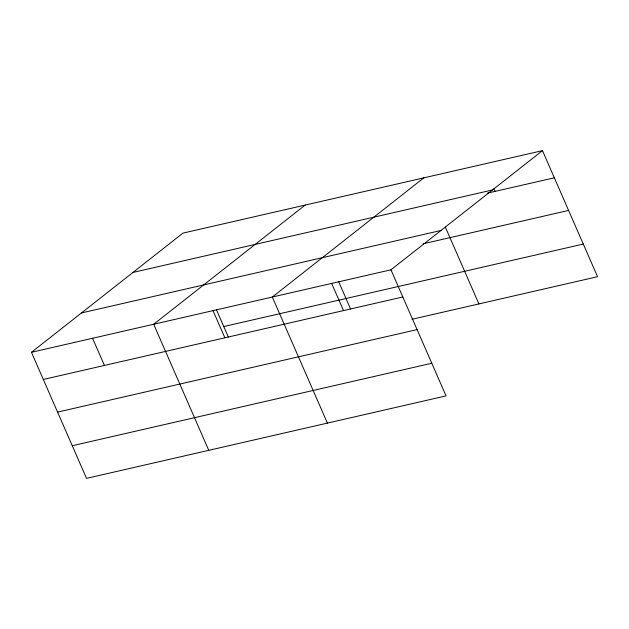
<?xml version="1.0" encoding="UTF-8"?>
<svg xmlns="http://www.w3.org/2000/svg" width="629" height="629" viewBox="0 0 629 629"><rect width="100%" height="100%" fill="white"/><g stroke="black" fill="none" stroke-linecap="round" stroke-linejoin="round"><path stroke-width="0.94" d="M542.473 150.63L390.971 269.81L446.047 395.885L86.527 478.37L31.45 352.295L182.953 233.115L542.473 150.63L597.55 276.705L411.932 319.288M305.183 205.07L153.688 324.25L208.765 450.325M423.828 177.85L272.326 297.03L327.41 423.105M132.955 272.443L492.476 189.958M487.365 193.158L554.338 177.795M81.448 312.967L440.968 230.481M423.168 243.8L568.6 210.432M31.45 352.295L390.971 269.81M223.767 326.553L583.287 244.06M43.315 379.46L402.835 296.974M57.577 412.105L417.098 329.612M72.272 445.733L431.793 363.24M493.867 188.779L495.015 191.405M445.332 227.069L478.905 303.925M338.661 281.69L350.628 309.091M331.648 283.42L343.52 310.584M216.423 309.735L228.398 337.136M213.011 310.64L224.875 337.804M92.565 338.276L104.438 365.441"/></g></svg>
